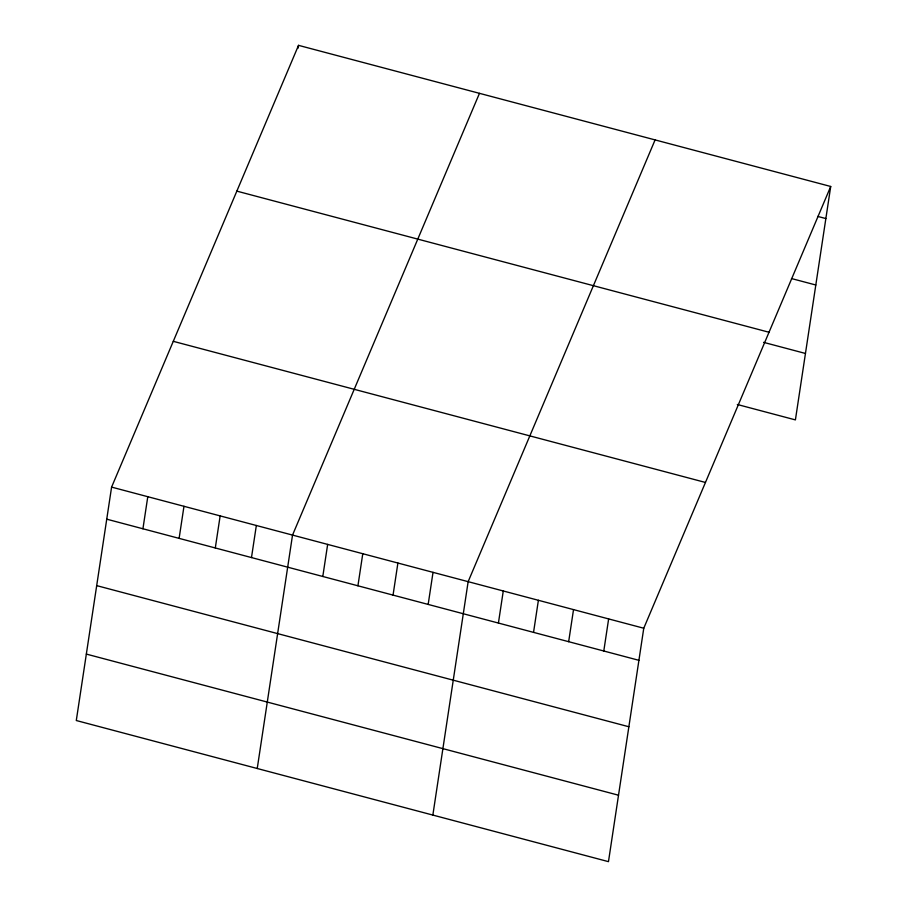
<?xml version="1.0" encoding="UTF-8"?>
<svg xmlns="http://www.w3.org/2000/svg" width="907" height="907" viewBox="0 0 907 907"><rect width="100%" height="100%" fill="white"/><g stroke="black" fill="none" stroke-linecap="round" stroke-linejoin="round"><path stroke-width="1.36" d="M111.595 487.104L76.29 720.521L608.472 861.65L643.766 628.234L830.71 186.479L298.528 45.35L111.595 487.104L643.766 628.234M142.932 528.781L147.784 496.696M179.121 538.373L183.974 506.299M215.299 547.975L220.152 515.89M298.108 48.139L298.528 45.35M251.488 557.567L256.341 525.493M257.237 768.501L292.53 535.085L479.474 93.33M322.801 576.478L327.654 544.404M357.925 585.797L362.777 553.712M393.048 595.117L397.901 563.032M428.172 604.425L433.024 572.351M432.854 815.076L468.148 581.659L655.092 139.905M498.419 623.052L503.272 590.979M533.543 632.372L538.395 600.287M568.666 641.68L573.519 609.606M603.79 650.999L608.642 618.914M830.71 186.479L795.405 419.896L737.323 404.488M817.751 216.41L825.858 218.564M791.494 278.551L815.812 285.002M236.84 191.128L769.023 332.257M763.581 342.347L805.461 353.458M173.282 341.327L705.453 482.456M106.743 519.178L638.913 660.319M96.698 585.627L628.868 726.756M86.335 654.083L618.517 795.212"/></g></svg>
